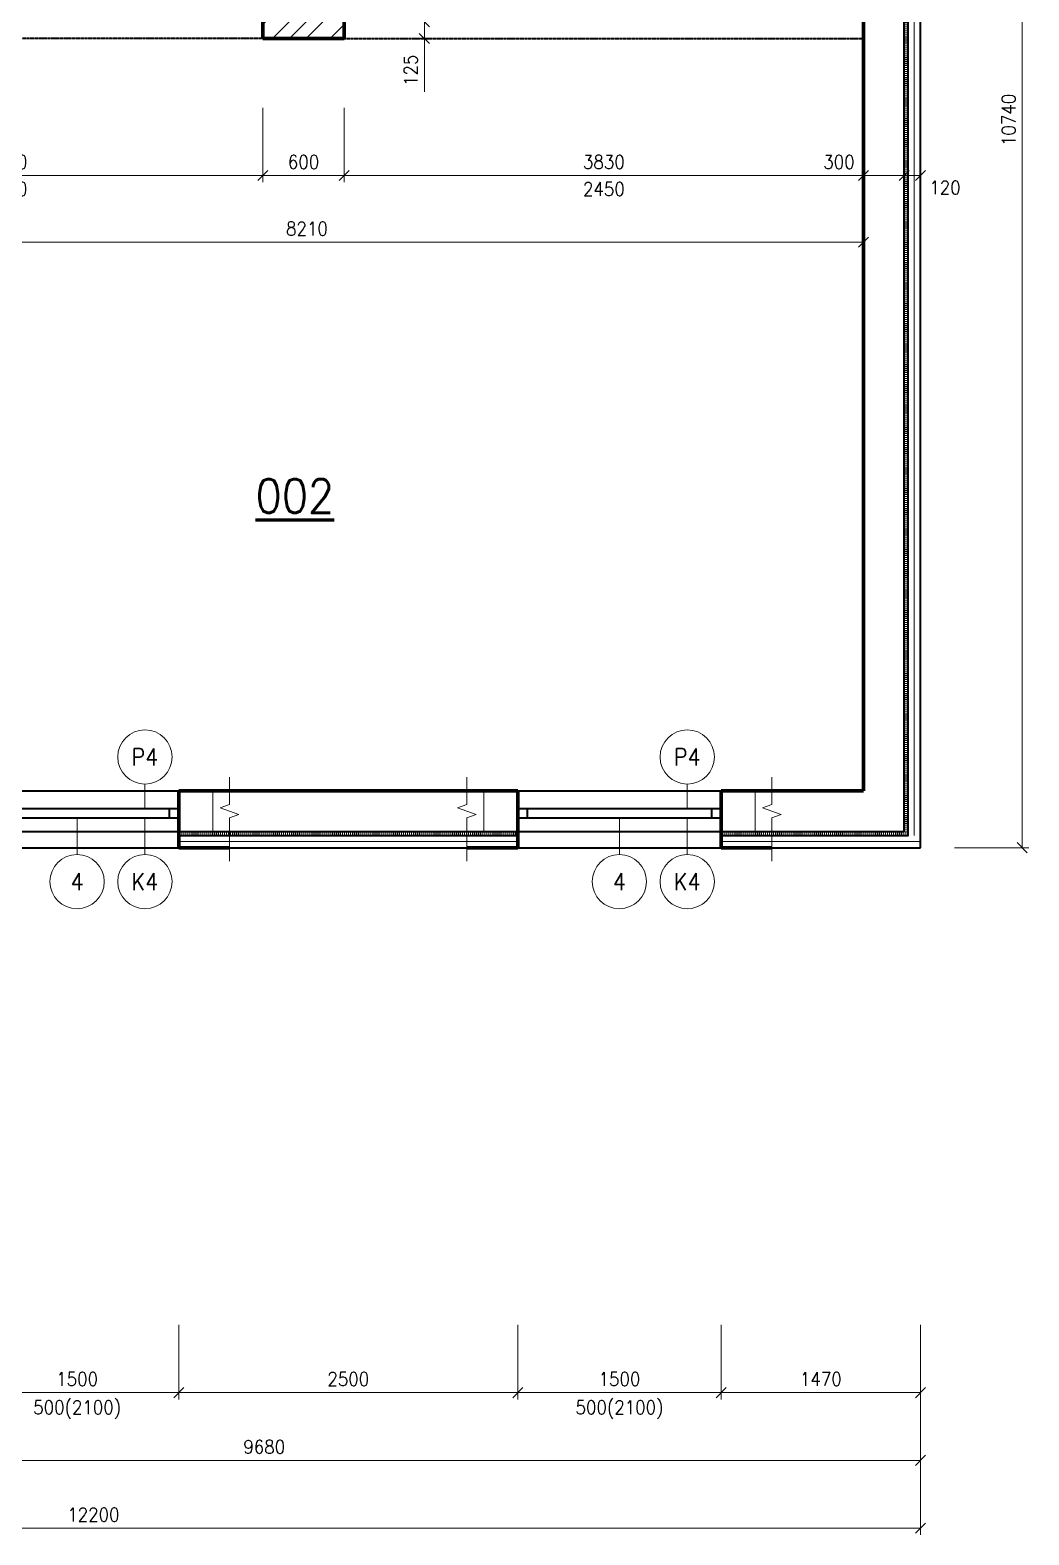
# Model space of a CAD drawing. Header units: millimetres. Extents: x 5932 to 41776, y 4339 to 21815.
# Drawn here: x 13231 to 20598, y 4339 to 15442 of the extents above; entities that cross this region are included whole.
import ezdxf

# ---------------------------------------------------------------- set-up
doc = ezdxf.new("R2010")
doc.units = ezdxf.units.MM
doc.header["$MEASUREMENT"] = 0
for name, pattern in [('ACAD_ISO02W100', [15, 12, -3]), ('ACAD_ISO03W100', [30, 12, -18]), ('ACAD_ISO10W100', [18, 12, -3, 0, -3]), ('ACAD_ISO12W100', [21, 12, -3, 0, -3, 0, -3])]:
    doc.linetypes.add(name, pattern=pattern)
for name, color, linetype, lineweight in [('0.18', 51, 'Continuous', 18), ('0.25', 255, 'Continuous', 25), ('0.35', 6, 'Continuous', 35), ('0.6', 10, 'Continuous', 60), ('0.7', 30, 'Continuous', 70), ('Hydroizolácia', 50, 'ACAD_ISO03W100', 50)]:
    doc.layers.add(name, color=color, linetype=linetype, lineweight=lineweight)
doc.styles.add('MyTextStyle', font='romans.shx', dxfattribs={"width": 0.9})
doc.linetypes.add('TEPELNAIZOLACIA', pattern='A,0.004,[1,tepelnaizolacia,S=1,R=360,X=0,Y=0],-400', length=400.004)
doc.dimstyles.new('Standard SK ext', dxfattribs={"dimtxt": 100, "dimasz": 75, "dimexe": 50, "dimexo": 0, "dimgap": 50, "dimtad": 1, "dimdec": 0, "dimrnd": 5, "dimzin": 0, "dimdsep": 46, "dimtxsty": 'MyTextStyle', "dimblk": 'OBLIQUE', "dimcen": 0, "dimclrd": 51, "dimclre": 51, "dimadec": 0, "dimazin": 0, "dimtfac": 1, "dimtdec": 0, "dimtofl": 0, "dimtmove": 0, "dimatfit": 2, "dimfxl": 500, "dimfxlon": 1, "dimtolj": 1, "dimtzin": 0, "dimlwd": 18, "dimlwe": 18, "dimarcsym": 0})
doc.dimstyles.new('Standard SK int', dxfattribs={"dimtxt": 100, "dimasz": 75, "dimexe": 50, "dimexo": 0, "dimgap": 50, "dimtad": 1, "dimdec": 0, "dimrnd": 5, "dimzin": 0, "dimtxsty": 'MyTextStyle', "dimblk": 'OBLIQUE', "dimcen": 0, "dimclrd": 51, "dimclre": 51, "dimadec": 0, "dimazin": 1, "dimtm": 1e-09, "dimtfac": 1, "dimtdec": 0, "dimtofl": 0, "dimtmove": 0, "dimatfit": 2, "dimfxl": 50, "dimfxlon": 1, "dimtfill": 1, "dimtfillclr": 250, "dimtolj": 1, "dimtzin": 0, "dimlwd": 18, "dimlwe": 18, "dimarcsym": 0})

# ---------------------------------------------------------------- blocks, each defined once
blk = doc.blocks.new('_Oblique')
at = {"color": 0, "linetype": 'ByBlock', "lineweight": -2}
blk.add_line((-0.5, -0.5), (0.5, 0.5), dxfattribs=at)
blk = doc.blocks.new('*D53')
at = {"layer": '0.25', "color": 51, "linetype": 'Continuous', "lineweight": 18, "transparency": 16777216}
for p, q in [((20048, 20149), (20598, 20149)), ((20548, 9409), (20548, 20149)), ((20048, 9409), (20598, 9409))]:
    blk.add_line(p, q, dxfattribs=at)
at = {"layer": 'Defpoints', "color": 0, "linetype": 'Continuous', "transparency": 16777216}
for p in [(19798, 20149), (20548, 20149), (19798, 9409)]:
    blk.add_point(p, dxfattribs=at)
at = {"layer": '0.25', "color": 51, "linetype": 'Continuous', "lineweight": 18, "transparency": 16777216, "xscale": 75, "yscale": 75, "zscale": 75}
for p, rotation in [((20548, 20149), 90), ((20548, 9409), 270)]:
    blk.add_blockref('_Oblique', p, dxfattribs=dict(at, rotation=rotation))
at = {"layer": '0.25', "color": 0, "linetype": 'Continuous', "transparency": 16777216, "insert": (20448, 14779), "char_height": 100, "attachment_point": 5, "rotation": 90, "style": 'MyTextStyle'}
blk.add_mtext('\\A1;10740', dxfattribs=at)
blk = doc.blocks.new('*D55')
at = {"layer": '0.25', "color": 51, "linetype": 'Continuous', "lineweight": 18, "transparency": 16777216}
for p, q in [((19378, 14319), (19378, 14419)), ((19378, 14369), (19678, 14369)), ((19678, 14319), (19678, 14419))]:
    blk.add_line(p, q, dxfattribs=at)
at = {"layer": 'Defpoints', "color": 0, "linetype": 'Continuous', "transparency": 16777216}
for p in [(19678, 14369), (19378, 9829), (19678, 9529)]:
    blk.add_point(p, dxfattribs=at)
at = {"layer": '0.25', "color": 51, "linetype": 'Continuous', "lineweight": 18, "transparency": 16777216, "xscale": 75, "yscale": 75, "zscale": 75}
blk.add_blockref('_Oblique', (19678, 14369), dxfattribs=at)
at = {"layer": '0.25', "color": 0, "linetype": 'Continuous', "transparency": 16777216, "insert": (19197, 14469), "char_height": 100, "attachment_point": 5, "style": 'MyTextStyle', "bg_fill": 3, "box_fill_scale": 1.25, "bg_fill_color": 256, "bg_fill_true_color": 13158600, "bg_fill_transparency": 0}
blk.add_mtext('\\A1;300', dxfattribs=at)
at = {"layer": '0.25', "color": 51, "linetype": 'Continuous', "lineweight": 18, "transparency": 16777216, "xscale": 75, "yscale": 75, "zscale": 75, "rotation": 180}
blk.add_blockref('_Oblique', (19378, 14369), dxfattribs=at)
blk = doc.blocks.new('*D56')
at = {"layer": '0.25', "color": 51, "linetype": 'Continuous', "lineweight": 18, "transparency": 16777216}
for p, q in [((19678, 14319), (19678, 14419)), ((19678, 14369), (19798, 14369)), ((19798, 14319), (19798, 14419))]:
    blk.add_line(p, q, dxfattribs=at)
at = {"layer": 'Defpoints', "color": 0, "linetype": 'Continuous', "transparency": 16777216}
for p in [(19678, 9529), (19798, 9409)]:
    blk.add_point(p, dxfattribs=at)
at = {"layer": '0.25', "color": 51, "linetype": 'Continuous', "lineweight": 18, "transparency": 16777216, "xscale": 75, "yscale": 75, "zscale": 75, "rotation": 180}
blk.add_blockref('_Oblique', (19678, 14369), dxfattribs=at)
at = {"layer": '0.25', "color": 0, "linetype": 'Continuous', "transparency": 16777216, "insert": (19979, 14280), "char_height": 100, "attachment_point": 5, "style": 'MyTextStyle', "bg_fill": 3, "box_fill_scale": 1.25, "bg_fill_color": 256, "bg_fill_true_color": 13158600, "bg_fill_transparency": 0}
blk.add_mtext('\\A1;120', dxfattribs=at)
at = {"layer": 'Defpoints', "color": 0, "linetype": 'Continuous', "transparency": 16777216}
blk.add_point((19798, 14369), dxfattribs=at)
at = {"layer": '0.25', "color": 51, "linetype": 'Continuous', "lineweight": 18, "transparency": 16777216, "xscale": 75, "yscale": 75, "zscale": 75}
blk.add_blockref('_Oblique', (19798, 14369), dxfattribs=at)
blk = doc.blocks.new('*D68')
at = {"layer": '0.25', "color": 51, "linetype": 'Continuous', "lineweight": 18, "transparency": 16777216}
for p, q in [((16089, 15504), (16189, 15504)), ((16139, 15504), (16139, 15379)), ((16089, 15379), (16189, 15379)), ((16139, 15379), (16139, 14986))]:
    blk.add_line(p, q, dxfattribs=at)
at = {"layer": 'Defpoints', "color": 0, "transparency": 16777216}
for p in [(15548, 15504), (15548, 15379), (16139, 15379)]:
    blk.add_point(p, dxfattribs=at)
at = {"layer": '0.25', "color": 51, "lineweight": 18, "transparency": 16777216, "xscale": 75, "yscale": 75, "zscale": 75}
for p, rotation in [((16139, 15504), 90), ((16139, 15379), 270)]:
    blk.add_blockref('_Oblique', p, dxfattribs=dict(at, rotation=rotation))
at = {"layer": '0.25', "color": 0, "transparency": 16777216, "insert": (16039, 15145), "char_height": 100, "attachment_point": 5, "rotation": 90, "style": 'MyTextStyle', "bg_fill": 3, "box_fill_scale": 1.25, "bg_fill_color": 256, "bg_fill_true_color": 13158600, "bg_fill_transparency": 0}
blk.add_mtext('\\A1;125', dxfattribs=at)
blk = doc.blocks.new('*D71')
at = {"layer": '0.25', "color": 51, "linetype": 'Continuous', "lineweight": 18, "transparency": 16777216}
for p, q in [((11168, 14319), (11168, 14419)), ((14948, 14369), (11168, 14369)), ((14948, 14419), (14948, 14319))]:
    blk.add_line(p, q, dxfattribs=at)
at = {"layer": 'Defpoints', "color": 0, "linetype": 'Continuous', "transparency": 16777216}
for p in [(14948, 15379), (11168, 14369), (11168, 9829)]:
    blk.add_point(p, dxfattribs=at)
at = {"layer": '0.25', "color": 51, "linetype": 'Continuous', "lineweight": 18, "transparency": 16777216, "xscale": 75, "yscale": 75, "zscale": 75, "rotation": 180}
blk.add_blockref('_Oblique', (11168, 14369), dxfattribs=at)
at = {"layer": '0.25', "color": 51, "linetype": 'Continuous', "lineweight": 18, "transparency": 16777216, "xscale": 75, "yscale": 75, "zscale": 75}
blk.add_blockref('_Oblique', (14948, 14369), dxfattribs=at)
at = {"layer": '0.25', "color": 0, "linetype": 'Continuous', "transparency": 16777216, "insert": (13058, 14469), "char_height": 100, "attachment_point": 5, "style": 'MyTextStyle', "bg_fill": 3, "box_fill_scale": 1.25, "bg_fill_color": 256, "bg_fill_true_color": 13158600, "bg_fill_transparency": 0}
blk.add_mtext('\\A1;3780', dxfattribs=at)
at = {"layer": '0.25', "color": 0, "linetype": 'Continuous', "transparency": 16777216, "insert": (13058, 14269), "char_height": 100, "attachment_point": 5, "style": 'MyTextStyle', "bg_fill": 3, "box_fill_scale": 1.25, "bg_fill_color": 256, "bg_fill_true_color": 13158600, "bg_fill_transparency": 0}
blk.add_mtext('\\A1;2450', dxfattribs=at)
blk = doc.blocks.new('*D72')
at = {"layer": '0.25', "color": 51, "linetype": 'Continuous', "lineweight": 18, "transparency": 16777216}
for p, q in [((14948, 14419), (14948, 14319)), ((14948, 14369), (15548, 14369)), ((15548, 14419), (15548, 14319))]:
    blk.add_line(p, q, dxfattribs=at)
at = {"layer": 'Defpoints', "color": 0, "linetype": 'Continuous', "transparency": 16777216}
for p in [(14948, 15379), (15548, 15379), (15548, 14369)]:
    blk.add_point(p, dxfattribs=at)
at = {"layer": '0.25', "color": 51, "linetype": 'Continuous', "lineweight": 18, "transparency": 16777216, "xscale": 75, "yscale": 75, "zscale": 75, "rotation": 180}
blk.add_blockref('_Oblique', (14948, 14369), dxfattribs=at)
at = {"layer": '0.25', "color": 51, "linetype": 'Continuous', "lineweight": 18, "transparency": 16777216, "xscale": 75, "yscale": 75, "zscale": 75}
blk.add_blockref('_Oblique', (15548, 14369), dxfattribs=at)
at = {"layer": '0.25', "color": 0, "linetype": 'Continuous', "transparency": 16777216, "insert": (15248, 14469), "char_height": 100, "attachment_point": 5, "style": 'MyTextStyle', "bg_fill": 3, "box_fill_scale": 1.25, "bg_fill_color": 256, "bg_fill_true_color": 13158600, "bg_fill_transparency": 0}
blk.add_mtext('\\A1;600', dxfattribs=at)
blk = doc.blocks.new('*D73')
at = {"layer": '0.25', "color": 51, "linetype": 'Continuous', "lineweight": 18, "transparency": 16777216}
for p, q in [((15548, 14419), (15548, 14319)), ((15548, 14369), (19378, 14369)), ((19378, 14319), (19378, 14419))]:
    blk.add_line(p, q, dxfattribs=at)
at = {"layer": 'Defpoints', "color": 0, "linetype": 'Continuous', "transparency": 16777216}
for p in [(15548, 15379), (19378, 14369), (19378, 9829)]:
    blk.add_point(p, dxfattribs=at)
at = {"layer": '0.25', "color": 51, "linetype": 'Continuous', "lineweight": 18, "transparency": 16777216, "xscale": 75, "yscale": 75, "zscale": 75, "rotation": 180}
blk.add_blockref('_Oblique', (15548, 14369), dxfattribs=at)
at = {"layer": '0.25', "color": 51, "linetype": 'Continuous', "lineweight": 18, "transparency": 16777216, "xscale": 75, "yscale": 75, "zscale": 75}
blk.add_blockref('_Oblique', (19378, 14369), dxfattribs=at)
at = {"layer": '0.25', "color": 0, "linetype": 'Continuous', "transparency": 16777216, "insert": (17463, 14469), "char_height": 100, "attachment_point": 5, "style": 'MyTextStyle', "bg_fill": 3, "box_fill_scale": 1.25, "bg_fill_color": 256, "bg_fill_true_color": 13158600, "bg_fill_transparency": 0}
blk.add_mtext('\\A1;3830', dxfattribs=at)
at = {"layer": '0.25', "color": 0, "linetype": 'Continuous', "transparency": 16777216, "insert": (17463, 14269), "char_height": 100, "attachment_point": 5, "style": 'MyTextStyle', "bg_fill": 3, "box_fill_scale": 1.25, "bg_fill_color": 256, "bg_fill_true_color": 13158600, "bg_fill_transparency": 0}
blk.add_mtext('\\A1;2450', dxfattribs=at)
blk = doc.blocks.new('*D74')
at = {"layer": '0.25', "color": 51, "linetype": 'Continuous', "lineweight": 18, "transparency": 16777216}
for p, q in [((11168, 13927), (11168, 13827)), ((19378, 13927), (19378, 13827)), ((11168, 13877), (19378, 13877))]:
    blk.add_line(p, q, dxfattribs=at)
at = {"layer": 'Defpoints', "color": 0, "linetype": 'Continuous', "transparency": 16777216}
for p in [(11168, 15379), (19378, 15379), (19378, 13877)]:
    blk.add_point(p, dxfattribs=at)
at = {"layer": '0.25', "color": 51, "linetype": 'Continuous', "lineweight": 18, "transparency": 16777216, "xscale": 75, "yscale": 75, "zscale": 75, "rotation": 180}
blk.add_blockref('_Oblique', (11168, 13877), dxfattribs=at)
at = {"layer": '0.25', "color": 51, "linetype": 'Continuous', "lineweight": 18, "transparency": 16777216, "xscale": 75, "yscale": 75, "zscale": 75}
blk.add_blockref('_Oblique', (19378, 13877), dxfattribs=at)
at = {"layer": '0.25', "color": 0, "linetype": 'Continuous', "transparency": 16777216, "insert": (15273, 13977), "char_height": 100, "attachment_point": 5, "style": 'MyTextStyle', "bg_fill": 3, "box_fill_scale": 1.25, "bg_fill_color": 256, "bg_fill_true_color": 13158600, "bg_fill_transparency": 0}
blk.add_mtext('\\A1;8210', dxfattribs=at)
blk = doc.blocks.new('*D85')
at = {"layer": '0.25', "color": 51, "linetype": 'Continuous', "lineweight": 18, "transparency": 16777216}
for p, q in [((12828, 5889), (12828, 5339)), ((14328, 5889), (14328, 5339)), ((12828, 5389), (14328, 5389))]:
    blk.add_line(p, q, dxfattribs=at)
at = {"layer": 'Defpoints', "color": 0, "linetype": 'Continuous', "transparency": 16777216}
for p in [(12828, 9529), (14328, 9529), (14328, 5389)]:
    blk.add_point(p, dxfattribs=at)
at = {"layer": '0.25', "color": 51, "linetype": 'Continuous', "lineweight": 18, "transparency": 16777216, "xscale": 75, "yscale": 75, "zscale": 75, "rotation": 180}
blk.add_blockref('_Oblique', (12828, 5389), dxfattribs=at)
at = {"layer": '0.25', "color": 51, "linetype": 'Continuous', "lineweight": 18, "transparency": 16777216, "xscale": 75, "yscale": 75, "zscale": 75}
blk.add_blockref('_Oblique', (14328, 5389), dxfattribs=at)
at = {"layer": '0.25', "color": 0, "linetype": 'Continuous', "transparency": 16777216, "char_height": 100, "attachment_point": 5, "style": 'MyTextStyle'}
for s, insert in [('\\A1;1500', (13578, 5489)), ('\\A1;500(2100)', (13578, 5263))]:
    blk.add_mtext(s, dxfattribs=dict(at, insert=insert))
blk = doc.blocks.new('*D86')
at = {"layer": '0.25', "color": 51, "linetype": 'Continuous', "lineweight": 18, "transparency": 16777216}
for p, q in [((14328, 5889), (14328, 5339)), ((16828, 5889), (16828, 5339)), ((14328, 5389), (16828, 5389))]:
    blk.add_line(p, q, dxfattribs=at)
at = {"layer": 'Defpoints', "color": 0, "linetype": 'Continuous', "transparency": 16777216}
for p in [(14328, 9529), (16828, 9529), (16828, 5389)]:
    blk.add_point(p, dxfattribs=at)
at = {"layer": '0.25', "color": 51, "linetype": 'Continuous', "lineweight": 18, "transparency": 16777216, "xscale": 75, "yscale": 75, "zscale": 75, "rotation": 180}
blk.add_blockref('_Oblique', (14328, 5389), dxfattribs=at)
at = {"layer": '0.25', "color": 51, "linetype": 'Continuous', "lineweight": 18, "transparency": 16777216, "xscale": 75, "yscale": 75, "zscale": 75}
blk.add_blockref('_Oblique', (16828, 5389), dxfattribs=at)
at = {"layer": '0.25', "color": 0, "linetype": 'Continuous', "transparency": 16777216, "insert": (15578, 5489), "char_height": 100, "attachment_point": 5, "style": 'MyTextStyle'}
blk.add_mtext('\\A1;2500', dxfattribs=at)
blk = doc.blocks.new('*D87')
at = {"layer": '0.25', "color": 51, "linetype": 'Continuous', "lineweight": 18, "transparency": 16777216}
for p, q in [((16828, 5889), (16828, 5339)), ((18328, 5889), (18328, 5339)), ((16828, 5389), (18328, 5389))]:
    blk.add_line(p, q, dxfattribs=at)
at = {"layer": 'Defpoints', "color": 0, "linetype": 'Continuous', "transparency": 16777216}
for p in [(16828, 9529), (18328, 9529), (18328, 5389)]:
    blk.add_point(p, dxfattribs=at)
at = {"layer": '0.25', "color": 51, "linetype": 'Continuous', "lineweight": 18, "transparency": 16777216, "xscale": 75, "yscale": 75, "zscale": 75, "rotation": 180}
blk.add_blockref('_Oblique', (16828, 5389), dxfattribs=at)
at = {"layer": '0.25', "color": 51, "linetype": 'Continuous', "lineweight": 18, "transparency": 16777216, "xscale": 75, "yscale": 75, "zscale": 75}
blk.add_blockref('_Oblique', (18328, 5389), dxfattribs=at)
at = {"layer": '0.25', "color": 0, "linetype": 'Continuous', "transparency": 16777216, "char_height": 100, "attachment_point": 5, "style": 'MyTextStyle'}
for s, insert in [('\\A1;1500', (17578, 5489)), ('\\A1;500(2100)', (17578, 5263))]:
    blk.add_mtext(s, dxfattribs=dict(at, insert=insert))
blk = doc.blocks.new('*D88')
at = {"layer": '0.25', "color": 51, "linetype": 'Continuous', "lineweight": 18, "transparency": 16777216}
for p, q in [((18328, 5889), (18328, 5339)), ((19798, 5889), (19798, 5339)), ((18328, 5389), (19798, 5389))]:
    blk.add_line(p, q, dxfattribs=at)
at = {"layer": 'Defpoints', "color": 0, "linetype": 'Continuous', "transparency": 16777216}
for p in [(18328, 9529), (19798, 9409), (19798, 5389)]:
    blk.add_point(p, dxfattribs=at)
at = {"layer": '0.25', "color": 51, "linetype": 'Continuous', "lineweight": 18, "transparency": 16777216, "xscale": 75, "yscale": 75, "zscale": 75, "rotation": 180}
blk.add_blockref('_Oblique', (18328, 5389), dxfattribs=at)
at = {"layer": '0.25', "color": 51, "linetype": 'Continuous', "lineweight": 18, "transparency": 16777216, "xscale": 75, "yscale": 75, "zscale": 75}
blk.add_blockref('_Oblique', (19798, 5389), dxfattribs=at)
at = {"layer": '0.25', "color": 0, "linetype": 'Continuous', "transparency": 16777216, "insert": (19063, 5489), "char_height": 100, "attachment_point": 5, "style": 'MyTextStyle'}
blk.add_mtext('\\A1;1470', dxfattribs=at)
blk = doc.blocks.new('*D91')
at = {"layer": '0.25', "color": 51, "linetype": 'Continuous', "lineweight": 18, "transparency": 16777216}
for p, q in [((10118, 5389), (10118, 4839)), ((19798, 5389), (19798, 4839)), ((10118, 4889), (19798, 4889))]:
    blk.add_line(p, q, dxfattribs=at)
at = {"layer": 'Defpoints', "color": 0, "linetype": 'Continuous', "transparency": 16777216}
for p in [(19798, 9409), (10118, 6139), (19798, 4889)]:
    blk.add_point(p, dxfattribs=at)
at = {"layer": '0.25', "color": 51, "linetype": 'Continuous', "lineweight": 18, "transparency": 16777216, "xscale": 75, "yscale": 75, "zscale": 75, "rotation": 180}
blk.add_blockref('_Oblique', (10118, 4889), dxfattribs=at)
at = {"layer": '0.25', "color": 51, "linetype": 'Continuous', "lineweight": 18, "transparency": 16777216, "xscale": 75, "yscale": 75, "zscale": 75}
blk.add_blockref('_Oblique', (19798, 4889), dxfattribs=at)
at = {"layer": '0.25', "color": 0, "linetype": 'Continuous', "transparency": 16777216, "insert": (14958, 4989), "char_height": 100, "attachment_point": 5, "style": 'MyTextStyle'}
blk.add_mtext('\\A1;9680', dxfattribs=at)
blk = doc.blocks.new('*D92')
at = {"layer": '0.25', "color": 51, "linetype": 'Continuous', "lineweight": 18, "transparency": 16777216}
for p, q in [((7598, 4889), (7598, 4339)), ((19798, 4889), (19798, 4339)), ((7598, 4389), (19798, 4389))]:
    blk.add_line(p, q, dxfattribs=at)
at = {"layer": 'Defpoints', "color": 0, "linetype": 'Continuous', "transparency": 16777216}
for p in [(7598, 6139), (19798, 6139), (19798, 4389)]:
    blk.add_point(p, dxfattribs=at)
at = {"layer": '0.25', "color": 51, "linetype": 'Continuous', "lineweight": 18, "transparency": 16777216, "xscale": 75, "yscale": 75, "zscale": 75, "rotation": 180}
blk.add_blockref('_Oblique', (7598, 4389), dxfattribs=at)
at = {"layer": '0.25', "color": 51, "linetype": 'Continuous', "lineweight": 18, "transparency": 16777216, "xscale": 75, "yscale": 75, "zscale": 75}
blk.add_blockref('_Oblique', (19798, 4389), dxfattribs=at)
at = {"layer": '0.25', "color": 0, "linetype": 'Continuous', "transparency": 16777216, "insert": (13698, 4489), "char_height": 100, "attachment_point": 5, "style": 'MyTextStyle'}
blk.add_mtext('\\A1;12200', dxfattribs=at)

msp = doc.modelspace()

# ---------------------------------------------------------------- hatches: boundary and pattern name
at = {"layer": '0.18', "ltscale": 2}
h = msp.add_hatch(dxfattribs=at)
h.set_pattern_fill('BETONSVYSTUZOU', color=256, scale=300, pattern_type=2)
h.set_pattern_definition([(45, (341.8, 28.84), (0, 424.264), []), (45, (641.8, 28.84), (212.132, 636.396), [300, -150, 0, -150]), (45, (941.8, 28.84), (0, 424.264), [])])
h.paths.add_polyline_path([(15547.8, 15654.1), (15547.8, 15779.1), (15322.8, 15779.1), (15172.8, 15779.1), (14947.8, 15779.1), (14947.8, 15379.1), (15547.8, 15379.1), (15547.8, 15504.1)])

# ---------------------------------------------------------------- linework, layer by layer
at = {"layer": '0.18', "linetype": 'TEPELNAIZOLACIA', "ltscale": 0.003333}
for p, q in [((19752.8, 9499.1), (19752.8, 20059.1)), ((14327.8, 9454.1), (16827.8, 9454.1)), ((18327.8, 9454.1), (19797.8, 9454.1))]:
    msp.add_line(p, q, dxfattribs=at)
at = {"layer": '0.18', "linetype": 'ACAD_ISO12W100', "ltscale": 0.25}
for p, q in [((14577.8, 9829.1), (14577.8, 9529.1)), ((16577.8, 9829.1), (16577.8, 9529.1)), ((18577.8, 9829.1), (18577.8, 9529.1))]:
    msp.add_line(p, q, dxfattribs=at)
at = {"layer": '0.18', "ltscale": 2}
for p, q in [((13577.8, 9629.1), (13577.8, 9359.1)), ((14077.8, 9629.1), (14077.8, 9359.1)), ((17577.8, 9629.1), (17577.8, 9359.1)), ((18077.8, 9629.1), (18077.8, 9359.1))]:
    msp.add_line(p, q, dxfattribs=at)
at = {"layer": '0.18', "linetype": 'Continuous'}
for points in [[(14702.8, 9929.1), (14702.8, 9729.1), (14634.1, 9704.1), (14771.5, 9654.1), (14702.8, 9629.1), (14702.8, 9309.1)], [(16452.8, 9929.1), (16452.8, 9729.1), (16384.1, 9704.1), (16521.5, 9654.1), (16452.8, 9629.1), (16452.8, 9309.1)], [(18702.8, 9929.1), (18702.8, 9729.1), (18634.1, 9704.1), (18771.5, 9654.1), (18702.8, 9629.1), (18702.8, 9309.1)]]:
    msp.add_lwpolyline(points, dxfattribs=at)
at = {"layer": '0.18', "ltscale": 2}
for centre in [(13577.8, 9159.1), (14077.8, 9159.1), (17577.8, 9159.1), (18077.8, 9159.1)]:
    msp.add_circle(centre, 200, dxfattribs=at)
at = {"layer": '0.35'}
for p, q in [((19797.8, 9409.1), (19797.8, 20149.1)), ((14702.8, 9409.1), (16452.8, 9409.1)), ((18702.8, 9409.1), (19797.8, 9409.1))]:
    msp.add_line(p, q, dxfattribs=at)
at = {"layer": '0.35', "linetype": 'ACAD_ISO10W100', "ltscale": 0.5}
for p, q in [((14947.8, 15379.1), (11167.8, 15379.1)), ((15547.8, 15379.1), (19377.8, 15379.1))]:
    msp.add_line(p, q, dxfattribs=at)
at = {"layer": '0.35', "linetype": 'Continuous'}
for p, q in [((12827.8, 9829.1), (14327.8, 9829.1)), ((16827.8, 9829.1), (18327.8, 9829.1)), ((12827.8, 9699.1), (14327.8, 9699.1)), ((14257.8, 9699.1), (14257.8, 9629.1)), ((16827.8, 9699.1), (18327.8, 9699.1)), ((16897.8, 9699.1), (16897.8, 9629.1)), ((18257.8, 9699.1), (18257.8, 9629.1)), ((12827.8, 9629.1), (14327.8, 9629.1)), ((16827.8, 9629.1), (18327.8, 9629.1)), ((12827.8, 9409.1), (14327.8, 9409.1)), ((16827.8, 9409.1), (18327.8, 9409.1))]:
    msp.add_line(p, q, dxfattribs=at)
at = {"layer": '0.35', "linetype": 'ACAD_ISO02W100', "ltscale": 0.5}
for p, q in [((12827.8, 9529.1), (14327.8, 9529.1)), ((16827.8, 9529.1), (18327.8, 9529.1))]:
    msp.add_line(p, q, dxfattribs=at)
at = {"layer": '0.35'}
for points in [[(18327.8, 9499.1), (19707.8, 9499.1), (19707.8, 20059.1), (18327.8, 20059.1)], [(18327.8, 9529.1), (19677.8, 9529.1), (19677.8, 20029.1), (18327.8, 20029.1)], [(14327.8, 9529.1), (16827.8, 9529.1)], [(14327.8, 9499.1), (16827.8, 9499.1)]]:
    msp.add_lwpolyline(points, dxfattribs=at)
at = {"layer": '0.7'}
for p, q in [((14947.8, 15379.1), (14947.8, 15779.1)), ((15547.8, 15379.1), (15547.8, 15504.1)), ((19377.8, 9829.1), (19377.8, 15504.1)), ((14947.8, 15379.1), (15547.8, 15379.1)), ((14327.8, 9829.1), (16827.8, 9829.1)), ((18327.8, 9829.1), (19377.8, 9829.1))]:
    msp.add_line(p, q, dxfattribs=at)
at = {"layer": '0.7', "linetype": 'Continuous'}
for p, q in [((14327.8, 9829.1), (14327.8, 9409.1)), ((16827.8, 9829.1), (16827.8, 9409.1)), ((18327.8, 9829.1), (18327.8, 9409.1)), ((14327.8, 9409.1), (14702.8, 9409.1)), ((16827.8, 9409.1), (16452.8, 9409.1)), ((18327.8, 9409.1), (18702.8, 9409.1))]:
    msp.add_line(p, q, dxfattribs=at)
at = {"layer": 'Hydroizolácia', "ltscale": 0.5}
for p, q in [((19692.8, 20044.1), (19692.8, 9514.1)), ((16827.8, 9514.1), (14327.8, 9514.1)), ((19692.8, 9514.1), (18327.8, 9514.1))]:
    msp.add_line(p, q, dxfattribs=at)

# ---------------------------------------------------------------- texts
at = {"layer": '0.25', "ltscale": 2, "char_height": 125, "attachment_point": 5, "style": 'MyTextStyle'}
for s, insert in [('{\\Fromans|c238;4}', (13577.8, 9159.1)), ('{\\Fromans|c238;K4}', (14077.8, 9159.1)), ('{\\Fromans|c238;4}', (17577.8, 9159.1)), ('{\\Fromans|c238;K4}', (18077.8, 9159.1))]:
    msp.add_mtext_dynamic_manual_height_columns(s, width=100, gutter_width=500, heights=[0], dxfattribs=dict(at, insert=insert))
at = {"layer": '0.6', "insert": (15183.9, 11879.3), "char_height": 250, "attachment_point": 8, "style": 'MyTextStyle'}
msp.add_mtext('{\\Fromans|c238;\\L002}', dxfattribs=at)

# ---------------------------------------------------------------- dimensions: what is measured, and where the dimension line sits
at = {"layer": '0.25', "linetype": 'Continuous'}
dim = msp.add_linear_dim(base=(20547.8, 20149.1), p1=(19797.8, 9409.1), p2=(19797.8, 20149.1), angle=270, dimstyle='Standard SK ext', dxfattribs=at)
dim.commit()
dim.dimension.update_dxf_attribs({"geometry": '*D53', "text_midpoint": (20447.8, 14779.1)})
for base, p1, p2, picture, middle in [((14327.8, 5389.1), (12827.8, 9529.1), (14327.8, 9529.1), '*D85', (13577.8, 5389.1)), ((18327.8, 5389.1), (16827.8, 9529.1), (18327.8, 9529.1), '*D87', (17577.8, 5389.1))]:
    dim = msp.add_linear_dim(base=base, p1=p1, p2=p2, text='<>\\X500(2100)', dimstyle='Standard SK ext', override={"dimtmove": 1}, dxfattribs=at)
    dim.commit()
    dim.dimension.update_dxf_attribs({"geometry": picture, "text_midpoint": middle})
dim = msp.add_linear_dim(base=(16827.8, 5389.1), p1=(14327.8, 9529.1), p2=(16827.8, 9529.1), dimstyle='Standard SK ext', override={"dimtmove": 1}, dxfattribs=at)
dim.commit()
dim.dimension.update_dxf_attribs({"geometry": '*D86', "text_midpoint": (15577.8, 5489.1)})
dim = msp.add_linear_dim(base=(19797.8, 4389.1), p1=(7597.8, 6139.1), p2=(19797.8, 6139.1), dimstyle='Standard SK ext', dxfattribs=at)
dim.commit()
dim.dimension.update_dxf_attribs({"geometry": '*D92', "text_midpoint": (13697.8, 4489.1)})

# ---------------------------------------------------------------- next in the draw order: dimensions: what is measured, and where the dimension line sits
at = {"layer": '0.25'}
dim = msp.add_linear_dim(base=(16138.9, 15379.1), p1=(15547.8, 15504.1), p2=(15547.8, 15379.1), angle=90, dimstyle='Standard SK int', dxfattribs=at)
dim.commit()
dim.dimension.update_dxf_attribs({"geometry": '*D68', "text_midpoint": (16138.9, 15144.8), "dimtype": 160})
at = {"layer": '0.25', "linetype": 'Continuous'}
dim = msp.add_linear_dim(base=(11167.8, 14369.1), p1=(14947.8, 15379.1), p2=(11167.8, 9829.1), text='<>\\X2450', dimstyle='Standard SK int', override={"dimtmove": 1}, dxfattribs=at)
dim.commit()
dim.dimension.update_dxf_attribs({"geometry": '*D71', "text_midpoint": (13057.8, 14369.1)})
dim = msp.add_linear_dim(base=(19677.8, 14369.1), p1=(19377.8, 9829.1), p2=(19677.8, 9529.1), dimstyle='Standard SK int', override={"dimtmove": 1}, dxfattribs=at)
dim.commit()
dim.dimension.update_dxf_attribs({"geometry": '*D55', "text_midpoint": (19197.2, 14369.1), "dimtype": 160})

# ---------------------------------------------------------------- next in the draw order: linework, layer by layer
at = {"layer": '0.18', "ltscale": 2}
msp.add_line((14077.8, 9699.1), (14077.8, 9879.1), dxfattribs=at)
msp.add_circle((14077.8, 10079.1), 200, dxfattribs=at)

# ---------------------------------------------------------------- next in the draw order: texts
at = {"layer": '0.25', "ltscale": 2, "insert": (14077.8, 10079.1), "char_height": 125, "attachment_point": 5, "style": 'MyTextStyle'}
msp.add_mtext_dynamic_manual_height_columns('{\\Fromans|c238;P4}', width=100, gutter_width=500, heights=[0], dxfattribs=at)

# ---------------------------------------------------------------- next in the draw order: dimensions: what is measured, and where the dimension line sits
at = {"layer": '0.25', "linetype": 'Continuous'}
dim = msp.add_linear_dim(base=(15547.8, 14369.1), p1=(14947.8, 15379.1), p2=(15547.8, 15379.1), dimstyle='Standard SK int', override={"dimtmove": 1}, dxfattribs=at)
dim.commit()
dim.dimension.update_dxf_attribs({"geometry": '*D72', "text_midpoint": (15247.8, 14469.1)})
dim = msp.add_linear_dim(base=(19797.8, 14369.1), p1=(19677.8, 9529.1), p2=(19797.8, 9409.1), dimstyle='Standard SK int', override={"dimtmove": 2}, dxfattribs=at)
dim.commit()
dim.dimension.update_dxf_attribs({"geometry": '*D56', "text_midpoint": (19979.3, 14279.8), "dimtype": 160})

# ---------------------------------------------------------------- next in the draw order: linework, layer by layer
at = {"layer": '0.18', "linetype": 'Continuous'}
msp.add_line((14947.8, 14369.1), (14947.8, 14869.1), dxfattribs=at)

# ---------------------------------------------------------------- next in the draw order: dimensions: what is measured, and where the dimension line sits
at = {"layer": '0.25', "linetype": 'Continuous'}
dim = msp.add_linear_dim(base=(19377.8, 14369.1), p1=(15547.8, 15379.1), p2=(19377.8, 9829.1), text='<>\\X2450', dimstyle='Standard SK int', dxfattribs=at)
dim.commit()
dim.dimension.update_dxf_attribs({"geometry": '*D73', "text_midpoint": (17462.8, 14369.1)})
for base, p1, picture, middle in [((19797.8, 5389.1), (18327.8, 9529.1), '*D88', (19062.8, 5489.1)), ((19797.8, 4889.1), (10117.8, 6139.1), '*D91', (14957.8, 4989.1))]:
    dim = msp.add_linear_dim(base=base, p1=p1, p2=(19797.8, 9409.1), dimstyle='Standard SK ext', override={"dimtmove": 1}, dxfattribs=at)
    dim.commit()
    dim.dimension.update_dxf_attribs({"geometry": picture, "text_midpoint": middle})

# ---------------------------------------------------------------- next in the draw order: linework, layer by layer
at = {"layer": '0.18', "linetype": 'Continuous'}
msp.add_line((15547.8, 14369.1), (15547.8, 14869.1), dxfattribs=at)
at = {"layer": '0.18', "ltscale": 2}
msp.add_line((18077.8, 9699.1), (18077.8, 9879.1), dxfattribs=at)
msp.add_circle((18077.8, 10079.1), 200, dxfattribs=at)

# ---------------------------------------------------------------- next in the draw order: texts
at = {"layer": '0.25', "ltscale": 2, "insert": (18077.8, 10079.1), "char_height": 125, "attachment_point": 5, "style": 'MyTextStyle'}
msp.add_mtext_dynamic_manual_height_columns('{\\Fromans|c238;P4}', width=100, gutter_width=500, heights=[0], dxfattribs=at)

# ---------------------------------------------------------------- next in the draw order: dimensions: what is measured, and where the dimension line sits
at = {"layer": '0.25', "linetype": 'Continuous'}
dim = msp.add_linear_dim(base=(19377.8, 13876.7), p1=(11167.8, 15379.1), p2=(19377.8, 15379.1), dimstyle='Standard SK int', dxfattribs=at)
dim.commit()
dim.dimension.update_dxf_attribs({"geometry": '*D74', "text_midpoint": (15272.8, 13976.7)})

doc.saveas('drawing.dxf')
